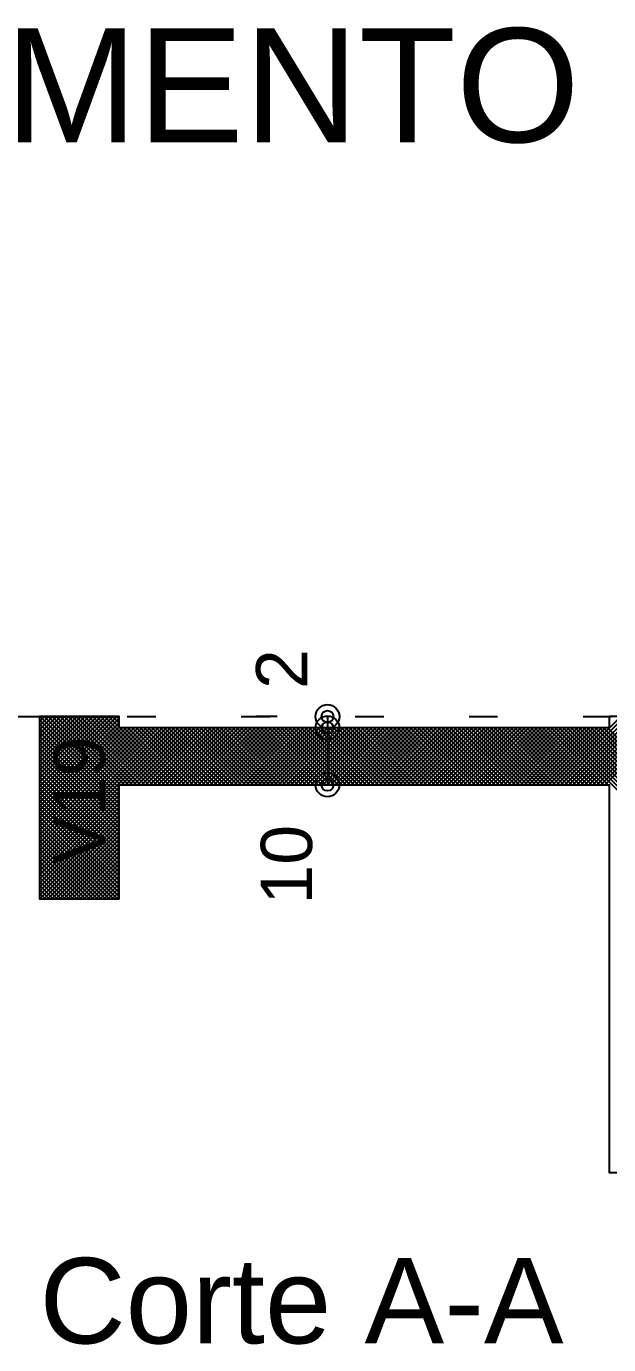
# Model space of a CAD drawing. Extents: x 0 to 119, y 0 to 84.
# Drawn here: x 20.04 to 22.083, y 67.511 to 72.137 of the extents above; entities that cross this region are included whole.
import ezdxf

# ---------------------------------------------------------------- set-up
doc = ezdxf.new("R2010")
doc.units = 0
doc.header["$MEASUREMENT"] = 0
doc.linetypes.add('ESTILO_TQS_0002', pattern=[0.4, 0.1, -0.3])
for name, color, linetype in [('15', 12, 'CONTINUOUS'), ('24', 7, 'CONTINUOUS'), ('29', 9, 'CONTINUOUS'), ('3', 7, 'CONTINUOUS'), ('32', 250, 'CONTINUOUS'), ('6', 178, 'CONTINUOUS')]:
    doc.layers.add(name, color=color, linetype=linetype)
doc.styles.add('TQS_ARIAL', font='arial.ttf')

msp = doc.modelspace()

# ---------------------------------------------------------------- linework, layer by layer
at = {"layer": '29', "color": 9, "linetype": 'Continuous'}
for p, q in [((20.08559, 69.441643), (20.358913, 69.714966)), ((20.08559, 69.455785), (20.34477, 69.714966)), ((20.08559, 69.469928), (20.330628, 69.714966)), ((20.08559, 69.48407), (20.316486, 69.714966)), ((20.08559, 69.498212), (20.302344, 69.714966)), ((20.08559, 69.512354), (20.288202, 69.714966)), ((20.08559, 69.526496), (20.27406, 69.714966)), ((20.08559, 69.540638), (20.259918, 69.714966)), ((20.08559, 69.55478), (20.245776, 69.714966)), ((20.08559, 69.568923), (20.231633, 69.714966)), ((20.08559, 69.583065), (20.217491, 69.714966)), ((20.08559, 69.597207), (20.203349, 69.714966)), ((20.08559, 69.611349), (20.189207, 69.714966)), ((20.08559, 69.625491), (20.175065, 69.714966)), ((20.08559, 69.639633), (20.160923, 69.714966)), ((20.08559, 69.653775), (20.146781, 69.714966)), ((20.08559, 69.667917), (20.132638, 69.714966)), ((20.08559, 69.68206), (20.118496, 69.714966)), ((20.08559, 69.696202), (20.104354, 69.714966)), ((20.08559, 69.710344), (20.090212, 69.714966)), ((20.08559, 69.427501), (20.36559, 69.707501)), ((20.08559, 69.702829), (20.36559, 69.422829)), ((20.08559, 69.413359), (20.36559, 69.693359)), ((20.08559, 69.688687), (20.36559, 69.408687)), ((20.08559, 69.399217), (20.36559, 69.679217)), ((20.08559, 69.201227), (20.559329, 69.674966)), ((20.08559, 69.215369), (20.545187, 69.674966)), ((20.08559, 69.229511), (20.531045, 69.674966)), ((20.08559, 69.243653), (20.516902, 69.674966)), ((20.08559, 69.257796), (20.50276, 69.674966)), ((20.08559, 69.271938), (20.488618, 69.674966)), ((20.08559, 69.28608), (20.474476, 69.674966)), ((20.08559, 69.300222), (20.460334, 69.674966)), ((20.08559, 69.314364), (20.446192, 69.674966)), ((20.08559, 69.328506), (20.43205, 69.674966)), ((20.08559, 69.342648), (20.417908, 69.674966)), ((20.08559, 69.356791), (20.403765, 69.674966)), ((20.08559, 69.370933), (20.389623, 69.674966)), ((20.08559, 69.385075), (20.375481, 69.674966)), ((20.08559, 69.674545), (20.36559, 69.394545)), ((20.087595, 69.714966), (20.36559, 69.436971)), ((20.101737, 69.714966), (20.36559, 69.451113)), ((20.11588, 69.714966), (20.36559, 69.465255)), ((20.130022, 69.714966), (20.370022, 69.474966)), ((20.144164, 69.714966), (20.384164, 69.474966)), ((20.158306, 69.714966), (20.398306, 69.474966)), ((20.172448, 69.714966), (20.412448, 69.474966)), ((20.18659, 69.714966), (20.42659, 69.474966)), ((20.200732, 69.714966), (20.440732, 69.474966)), ((20.214875, 69.714966), (20.454875, 69.474966)), ((20.229017, 69.714966), (20.469017, 69.474966)), ((20.243159, 69.714966), (20.483159, 69.474966)), ((20.257301, 69.714966), (20.497301, 69.474966)), ((20.271443, 69.714966), (20.511443, 69.474966)), ((20.285585, 69.714966), (20.525585, 69.474966)), ((20.299727, 69.714966), (20.539727, 69.474966)), ((20.313869, 69.714966), (20.553869, 69.474966)), ((20.328012, 69.714966), (20.36559, 69.677388)), ((20.342154, 69.714966), (20.36559, 69.69153)), ((20.356296, 69.714966), (20.36559, 69.705672)), ((20.368012, 69.674966), (20.568012, 69.474966)), ((20.373471, 69.474966), (20.573471, 69.674966)), ((20.382154, 69.674966), (20.582154, 69.474966)), ((20.387613, 69.474966), (20.587613, 69.674966)), ((20.396296, 69.674966), (20.596296, 69.474966)), ((20.401755, 69.474966), (20.601755, 69.674966)), ((20.410438, 69.674966), (20.610438, 69.474966)), ((20.415897, 69.474966), (20.615897, 69.674966)), ((20.42458, 69.674966), (20.62458, 69.474966)), ((20.43004, 69.474966), (20.63004, 69.674966)), ((20.438722, 69.674966), (20.638722, 69.474966)), ((20.444182, 69.474966), (20.644182, 69.674966)), ((20.452864, 69.674966), (20.652864, 69.474966)), ((20.458324, 69.474966), (20.658324, 69.674966)), ((20.467007, 69.674966), (20.667007, 69.474966)), ((20.472466, 69.474966), (20.672466, 69.674966)), ((20.481149, 69.674966), (20.681149, 69.474966)), ((20.486608, 69.474966), (20.686608, 69.674966)), ((20.495291, 69.674966), (20.695291, 69.474966)), ((20.50075, 69.474966), (20.70075, 69.674966)), ((20.509433, 69.674966), (20.709433, 69.474966)), ((20.514892, 69.474966), (20.714892, 69.674966)), ((20.523575, 69.674966), (20.723575, 69.474966)), ((20.529035, 69.474966), (20.729035, 69.674966)), ((20.537717, 69.674966), (20.737717, 69.474966)), ((20.543177, 69.474966), (20.743177, 69.674966)), ((20.551859, 69.674966), (20.751859, 69.474966)), ((20.557319, 69.474966), (20.757319, 69.674966)), ((20.566002, 69.674966), (20.766002, 69.474966)), ((20.571461, 69.474966), (20.771461, 69.674966)), ((20.580144, 69.674966), (20.780144, 69.474966)), ((20.585603, 69.474966), (20.785603, 69.674966)), ((20.594286, 69.674966), (20.794286, 69.474966)), ((20.599745, 69.474966), (20.799745, 69.674966)), ((20.608428, 69.674966), (20.808428, 69.474966)), ((20.613887, 69.474966), (20.813887, 69.674966)), ((20.62257, 69.674966), (20.82257, 69.474966)), ((20.628029, 69.474966), (20.828029, 69.674966)), ((20.636712, 69.674966), (20.836712, 69.474966)), ((20.642172, 69.474966), (20.842172, 69.674966)), ((20.650854, 69.674966), (20.850854, 69.474966)), ((20.656314, 69.474966), (20.856314, 69.674966)), ((20.664996, 69.674966), (20.864996, 69.474966)), ((20.670456, 69.474966), (20.870456, 69.674966)), ((20.679139, 69.674966), (20.879139, 69.474966)), ((20.684598, 69.474966), (20.884598, 69.674966)), ((20.693281, 69.674966), (20.893281, 69.474966)), ((20.69874, 69.474966), (20.89874, 69.674966)), ((20.707423, 69.674966), (20.907423, 69.474966)), ((20.712882, 69.474966), (20.912882, 69.674966)), ((20.721565, 69.674966), (20.921565, 69.474966)), ((20.727024, 69.474966), (20.927024, 69.674966)), ((20.735707, 69.674966), (20.935707, 69.474966)), ((20.741167, 69.474966), (20.941167, 69.674966)), ((20.749849, 69.674966), (20.949849, 69.474966)), ((20.755309, 69.474966), (20.955309, 69.674966)), ((20.763991, 69.674966), (20.963991, 69.474966)), ((20.769451, 69.474966), (20.969451, 69.674966)), ((20.778134, 69.674966), (20.978134, 69.474966)), ((20.783593, 69.474966), (20.983593, 69.674966)), ((20.792276, 69.674966), (20.992276, 69.474966)), ((20.797735, 69.474966), (20.997735, 69.674966)), ((20.806418, 69.674966), (21.006418, 69.474966)), ((20.811877, 69.474966), (21.011877, 69.674966)), ((20.82056, 69.674966), (21.02056, 69.474966)), ((20.826019, 69.474966), (21.026019, 69.674966)), ((20.834702, 69.674966), (21.034702, 69.474966)), ((20.840162, 69.474966), (21.040162, 69.674966)), ((20.848844, 69.674966), (21.048844, 69.474966)), ((20.854304, 69.474966), (21.054304, 69.674966)), ((20.862986, 69.674966), (21.062986, 69.474966)), ((20.868446, 69.474966), (21.068446, 69.674966)), ((20.877128, 69.674966), (21.077128, 69.474966)), ((20.882588, 69.474966), (21.082588, 69.674966)), ((20.891271, 69.674966), (21.091271, 69.474966)), ((20.89673, 69.474966), (21.09673, 69.674966)), ((20.905413, 69.674966), (21.105413, 69.474966)), ((20.910872, 69.474966), (21.110872, 69.674966)), ((20.919555, 69.674966), (21.119555, 69.474966)), ((20.925014, 69.474966), (21.125014, 69.674966)), ((20.933697, 69.674966), (21.133697, 69.474966)), ((20.939156, 69.474966), (21.139156, 69.674966)), ((20.947839, 69.674966), (21.147839, 69.474966)), ((20.953299, 69.474966), (21.153299, 69.674966)), ((20.961981, 69.674966), (21.161981, 69.474966)), ((20.967441, 69.474966), (21.167441, 69.674966)), ((20.976123, 69.674966), (21.176123, 69.474966)), ((20.981583, 69.474966), (21.181583, 69.674966)), ((20.990266, 69.674966), (21.190266, 69.474966)), ((20.995725, 69.474966), (21.195725, 69.674966)), ((21.004408, 69.674966), (21.204408, 69.474966)), ((21.009867, 69.474966), (21.209867, 69.674966)), ((21.01855, 69.674966), (21.21855, 69.474966)), ((21.024009, 69.474966), (21.224009, 69.674966)), ((21.032692, 69.674966), (21.232692, 69.474966)), ((21.038151, 69.474966), (21.238151, 69.674966)), ((21.046834, 69.674966), (21.246834, 69.474966)), ((21.052294, 69.474966), (21.252294, 69.674966)), ((21.060976, 69.674966), (21.260976, 69.474966)), ((21.066436, 69.474966), (21.266436, 69.674966)), ((21.075118, 69.674966), (21.275118, 69.474966)), ((21.080578, 69.474966), (21.280578, 69.674966)), ((21.089261, 69.674966), (21.289261, 69.474966)), ((21.09472, 69.474966), (21.29472, 69.674966)), ((21.103403, 69.674966), (21.303403, 69.474966)), ((21.108862, 69.474966), (21.308862, 69.674966)), ((21.117545, 69.674966), (21.317545, 69.474966)), ((21.123004, 69.474966), (21.323004, 69.674966)), ((21.131687, 69.674966), (21.331687, 69.474966)), ((21.137146, 69.474966), (21.337146, 69.674966)), ((21.145829, 69.674966), (21.345829, 69.474966)), ((21.151288, 69.474966), (21.351288, 69.674966)), ((21.159971, 69.674966), (21.359971, 69.474966)), ((21.165431, 69.474966), (21.365431, 69.674966)), ((21.174113, 69.674966), (21.374113, 69.474966)), ((21.179573, 69.474966), (21.379573, 69.674966)), ((21.188255, 69.674966), (21.388255, 69.474966)), ((21.193715, 69.474966), (21.393715, 69.674966)), ((21.202398, 69.674966), (21.402398, 69.474966)), ((21.207857, 69.474966), (21.407857, 69.674966)), ((21.21654, 69.674966), (21.41654, 69.474966)), ((21.221999, 69.474966), (21.421999, 69.674966)), ((21.230682, 69.674966), (21.430682, 69.474966)), ((21.236141, 69.474966), (21.436141, 69.674966)), ((21.244824, 69.674966), (21.444824, 69.474966)), ((21.250283, 69.474966), (21.450283, 69.674966)), ((21.258966, 69.674966), (21.458966, 69.474966)), ((21.264426, 69.474966), (21.464426, 69.674966)), ((21.273108, 69.674966), (21.473108, 69.474966)), ((21.278568, 69.474966), (21.478568, 69.674966)), ((21.28725, 69.674966), (21.48725, 69.474966)), ((21.29271, 69.474966), (21.49271, 69.674966)), ((21.301393, 69.674966), (21.501393, 69.474966)), ((21.306852, 69.474966), (21.506852, 69.674966)), ((21.315535, 69.674966), (21.515535, 69.474966)), ((21.320994, 69.474966), (21.520994, 69.674966)), ((21.329677, 69.674966), (21.529677, 69.474966)), ((21.335136, 69.474966), (21.535136, 69.674966)), ((21.343819, 69.674966), (21.543819, 69.474966)), ((21.349278, 69.474966), (21.549278, 69.674966)), ((21.357961, 69.674966), (21.557961, 69.474966)), ((21.363421, 69.474966), (21.563421, 69.674966)), ((21.372103, 69.674966), (21.572103, 69.474966)), ((21.377563, 69.474966), (21.577563, 69.674966)), ((21.386245, 69.674966), (21.586245, 69.474966)), ((21.391705, 69.474966), (21.591705, 69.674966)), ((21.400388, 69.674966), (21.600388, 69.474966)), ((21.405847, 69.474966), (21.605847, 69.674966)), ((21.41453, 69.674966), (21.61453, 69.474966)), ((21.419989, 69.474966), (21.619989, 69.674966)), ((21.428672, 69.674966), (21.628672, 69.474966)), ((21.434131, 69.474966), (21.634131, 69.674966)), ((21.442814, 69.674966), (21.642814, 69.474966)), ((21.448273, 69.474966), (21.648273, 69.674966)), ((21.456956, 69.674966), (21.656956, 69.474966)), ((21.462415, 69.474966), (21.662415, 69.674966)), ((21.471098, 69.674966), (21.671098, 69.474966)), ((21.476558, 69.474966), (21.676558, 69.674966)), ((21.48524, 69.674966), (21.68524, 69.474966)), ((21.4907, 69.474966), (21.6907, 69.674966)), ((21.499382, 69.674966), (21.699382, 69.474966)), ((21.504842, 69.474966), (21.704842, 69.674966)), ((21.513525, 69.674966), (21.713525, 69.474966)), ((21.518984, 69.474966), (21.718984, 69.674966)), ((21.527667, 69.674966), (21.727667, 69.474966)), ((21.533126, 69.474966), (21.733126, 69.674966)), ((21.541809, 69.674966), (21.741809, 69.474966)), ((21.547268, 69.474966), (21.747268, 69.674966)), ((21.555951, 69.674966), (21.755951, 69.474966)), ((21.56141, 69.474966), (21.76141, 69.674966)), ((21.570093, 69.674966), (21.770093, 69.474966)), ((21.575553, 69.474966), (21.775553, 69.674966)), ((21.584235, 69.674966), (21.784235, 69.474966)), ((21.589695, 69.474966), (21.789695, 69.674966)), ((21.598377, 69.674966), (21.798377, 69.474966)), ((21.603837, 69.474966), (21.803837, 69.674966)), ((21.61252, 69.674966), (21.81252, 69.474966)), ((21.617979, 69.474966), (21.817979, 69.674966)), ((21.626662, 69.674966), (21.826662, 69.474966)), ((21.632121, 69.474966), (21.832121, 69.674966)), ((21.640804, 69.674966), (21.840804, 69.474966)), ((21.646263, 69.474966), (21.846263, 69.674966)), ((21.654946, 69.674966), (21.854946, 69.474966)), ((21.660405, 69.474966), (21.860405, 69.674966)), ((21.669088, 69.674966), (21.869088, 69.474966)), ((21.674548, 69.474966), (21.874548, 69.674966)), ((21.68323, 69.674966), (21.88323, 69.474966)), ((21.68869, 69.474966), (21.88869, 69.674966)), ((21.697372, 69.674966), (21.897372, 69.474966)), ((21.702832, 69.474966), (21.902832, 69.674966)), ((21.711514, 69.674966), (21.911514, 69.474966)), ((21.716974, 69.474966), (21.916974, 69.674966)), ((21.725657, 69.674966), (21.925657, 69.474966)), ((21.731116, 69.474966), (21.931116, 69.674966)), ((21.739799, 69.674966), (21.939799, 69.474966)), ((21.745258, 69.474966), (21.945258, 69.674966)), ((21.753941, 69.674966), (21.953941, 69.474966)), ((21.7594, 69.474966), (21.9594, 69.674966)), ((21.768083, 69.674966), (21.968083, 69.474966)), ((21.773542, 69.474966), (21.973542, 69.674966)), ((21.782225, 69.674966), (21.982225, 69.474966)), ((21.787685, 69.474966), (21.987685, 69.674966)), ((21.796367, 69.674966), (21.996367, 69.474966)), ((21.801827, 69.474966), (22.001827, 69.674966)), ((21.810509, 69.674966), (22.010509, 69.474966)), ((21.815969, 69.474966), (22.015969, 69.674966)), ((21.824652, 69.674966), (22.024652, 69.474966)), ((21.830111, 69.474966), (22.030111, 69.674966)), ((21.838794, 69.674966), (22.038794, 69.474966)), ((21.844253, 69.474966), (22.044253, 69.674966)), ((21.852936, 69.674966), (22.052936, 69.474966)), ((21.858395, 69.474966), (22.058395, 69.674966)), ((21.867078, 69.674966), (22.067078, 69.474966)), ((21.872537, 69.474966), (22.072537, 69.674966)), ((21.88122, 69.674966), (22.08122, 69.474966)), ((21.88668, 69.474966), (22.12668, 69.714966)), ((21.895362, 69.674966), (23.28559, 68.284738)), ((21.900822, 69.474966), (22.140822, 69.714966)), ((21.909504, 69.674966), (23.28559, 68.29888)), ((21.914964, 69.474966), (22.154964, 69.714966)), ((21.923647, 69.674966), (23.28559, 68.313022)), ((21.929106, 69.474966), (22.169106, 69.714966)), ((21.937789, 69.674966), (23.28559, 68.327165)), ((21.943248, 69.474966), (22.183248, 69.714966)), ((21.951931, 69.674966), (23.28559, 68.341307)), ((21.95739, 69.474966), (22.19739, 69.714966)), ((21.966073, 69.674966), (23.28559, 68.355449)), ((21.971532, 69.474966), (22.211532, 69.714966)), ((21.980215, 69.674966), (23.28559, 68.369591)), ((21.985674, 69.474966), (22.225674, 69.714966)), ((21.994357, 69.674966), (23.28559, 68.383733)), ((21.999817, 69.474966), (22.239817, 69.714966)), ((22.008499, 69.674966), (23.28559, 68.397875)), ((22.013959, 69.474966), (22.253959, 69.714966)), ((22.022641, 69.674966), (23.28559, 68.412017)), ((22.028101, 69.474966), (22.268101, 69.714966)), ((22.036784, 69.674966), (23.28559, 68.42616)), ((22.042243, 69.474966), (22.282243, 69.714966)), ((22.050926, 69.674966), (23.28559, 68.440302)), ((22.056385, 69.474966), (22.296385, 69.714966)), ((22.065068, 69.674966), (23.28559, 68.454444)), ((22.070527, 69.474966), (22.310527, 69.714966)), ((22.07921, 69.674966), (23.28559, 68.468586)), ((20.08559, 69.660403), (20.36559, 69.380403)), ((20.08559, 69.646261), (20.36559, 69.366261)), ((20.08559, 69.632118), (20.36559, 69.352118)), ((20.08559, 69.617976), (20.36559, 69.337976)), ((20.08559, 69.603834), (20.36559, 69.323834)), ((20.08559, 69.589692), (20.36559, 69.309692)), ((20.08559, 69.57555), (20.36559, 69.29555)), ((20.08559, 69.561408), (20.36559, 69.281408)), ((20.08559, 69.547266), (20.36559, 69.267266)), ((20.08559, 69.533123), (20.36559, 69.253123)), ((20.08559, 69.518981), (20.36559, 69.238981)), ((20.08559, 69.504839), (20.36559, 69.224839)), ((20.08559, 69.490697), (20.36559, 69.210697)), ((20.08559, 69.476555), (20.36559, 69.196555)), ((20.08559, 69.187085), (20.36559, 69.467085)), ((20.08559, 69.462413), (20.36559, 69.182413)), ((20.08559, 69.172943), (20.36559, 69.452943)), ((20.08559, 69.448271), (20.36559, 69.168271)), ((20.08559, 69.158801), (20.36559, 69.438801)), ((20.08559, 69.434128), (20.36559, 69.154128)), ((20.08559, 69.144658), (20.36559, 69.424658)), ((20.08559, 69.419986), (20.36559, 69.139986)), ((20.08559, 69.130516), (20.36559, 69.410516)), ((20.08559, 69.405844), (20.36559, 69.125844)), ((20.08559, 69.116374), (20.36559, 69.396374)), ((20.08559, 69.391702), (20.36559, 69.111702)), ((20.08559, 69.102232), (20.36559, 69.382232)), ((20.08559, 69.37756), (20.36559, 69.09756)), ((20.08559, 69.08809), (20.36559, 69.36809)), ((20.08559, 69.363418), (20.36559, 69.083418)), ((20.08559, 69.349276), (20.3599, 69.074966)), ((20.086608, 69.074966), (20.36559, 69.353948)), ((20.08559, 69.335134), (20.345758, 69.074966)), ((20.08559, 69.320991), (20.331616, 69.074966)), ((20.08559, 69.306849), (20.317473, 69.074966)), ((20.10075, 69.074966), (20.36559, 69.339806)), ((20.114892, 69.074966), (20.36559, 69.325664)), ((20.129035, 69.074966), (20.36559, 69.311521)), ((20.08559, 69.292707), (20.303331, 69.074966)), ((20.08559, 69.278565), (20.289189, 69.074966)), ((20.08559, 69.264423), (20.275047, 69.074966)), ((20.143177, 69.074966), (20.36559, 69.297379)), ((20.157319, 69.074966), (20.36559, 69.283237)), ((20.171461, 69.074966), (20.36559, 69.269095)), ((20.185603, 69.074966), (20.36559, 69.254953)), ((20.08559, 69.250281), (20.260905, 69.074966)), ((20.08559, 69.236139), (20.246763, 69.074966)), ((20.08559, 69.221996), (20.232621, 69.074966)), ((20.08559, 69.207854), (20.218478, 69.074966)), ((20.199745, 69.074966), (20.36559, 69.240811)), ((20.213887, 69.074966), (20.36559, 69.226669)), ((20.228029, 69.074966), (20.36559, 69.212526)), ((20.08559, 69.193712), (20.204336, 69.074966)), ((20.08559, 69.17957), (20.190194, 69.074966)), ((20.08559, 69.165428), (20.176052, 69.074966)), ((20.242172, 69.074966), (20.36559, 69.198384)), ((20.256314, 69.074966), (20.36559, 69.184242)), ((20.270456, 69.074966), (20.36559, 69.1701)), ((20.08559, 69.151286), (20.16191, 69.074966)), ((20.08559, 69.137144), (20.147768, 69.074966)), ((20.08559, 69.123002), (20.133626, 69.074966)), ((20.284598, 69.074966), (20.36559, 69.155958)), ((20.29874, 69.074966), (20.36559, 69.141816)), ((20.312882, 69.074966), (20.36559, 69.127674)), ((20.08559, 69.108859), (20.119483, 69.074966)), ((20.08559, 69.094717), (20.105341, 69.074966)), ((20.08559, 69.080575), (20.091199, 69.074966)), ((20.327024, 69.074966), (20.36559, 69.113531)), ((20.341167, 69.074966), (20.36559, 69.099389)), ((20.355309, 69.074966), (20.36559, 69.085247))]:
    msp.add_line(p, q, dxfattribs=at)
for points in [[(20.08559, 69.714966), (20.08559, 69.074966), (20.36559, 69.074966), (20.36559, 69.474966), (22.08559, 69.474966), (22.08559, 68.114966), (23.28559, 68.114966), (23.28559, 69.474966), (31.68559, 69.474966), (31.68559, 68.114966), (32.68559, 68.114966), (32.68559, 69.474966), (34.16559, 69.474966), (34.16559, 68.114966), (34.76559, 68.114966), (34.76559, 69.474966), (40.66559, 69.474966), (40.66559, 68.114966), (41.26559, 68.114966), (41.26559, 69.474966), (48.515634, 69.474966)], [(48.895634, 69.714966), (41.26559, 69.714966), (34.76559, 69.714966), (32.68559, 69.714966), (23.28559, 69.714966), (22.08559, 69.714966), (22.08559, 69.674966), (20.36559, 69.674966), (20.36559, 69.714966), (20.08559, 69.714966)]]:
    msp.add_lwpolyline(points, dxfattribs=at)
at = {"layer": '3', "color": 7, "linetype": 'ESTILO_TQS_0002'}
msp.add_line((18.393794, 69.714966), (54.105818, 69.714966), dxfattribs=at)
at = {"layer": '32', "color": 250, "linetype": 'Continuous'}
for p, q in [((20.08559, 69.714966), (20.08559, 69.714966)), ((20.920512, 69.714966), (20.84658, 69.714966)), ((20.950657, 69.674966), (20.84658, 69.674966)), ((21.093452, 69.674966), (20.84658, 69.674966)), ((21.09658, 69.714966), (21.09658, 69.674966)), ((21.09658, 69.674966), (21.09658, 69.474966)), ((21.170512, 69.714966), (21.170512, 69.714966)), ((21.200657, 69.674966), (21.200657, 69.674966)), ((21.343452, 69.674966), (21.343452, 69.674966)), ((20.97559, 69.474966), (20.84658, 69.474966)), ((21.22559, 69.474966), (21.22559, 69.474966)), ((20.08559, 69.074966), (20.08559, 69.074966))]:
    msp.add_line(p, q, dxfattribs=at)
for centre, radius in [((21.09658, 69.714966), 0.041625), ((21.09658, 69.674966), 0.041625), ((21.09658, 69.674966), 0.041625), ((21.09658, 69.714966), 0.02075), ((21.09658, 69.674966), 0.02075), ((21.09658, 69.674966), 0.02075), ((21.09658, 69.474966), 0.041625), ((21.09658, 69.474966), 0.02075)]:
    msp.add_circle(centre, radius, dxfattribs=at)
at = {"layer": '6', "color": 178, "linetype": 'Continuous'}
for p, q in [((20.08559, 69.714966), (20.08559, 69.074966)), ((20.36559, 69.714966), (20.08559, 69.714966)), ((20.36559, 69.674966), (20.36559, 69.714966)), ((22.08559, 69.674966), (20.36559, 69.674966)), ((20.36559, 69.074966), (20.36559, 69.474966)), ((20.36559, 69.474966), (22.08559, 69.474966)), ((20.08559, 69.074966), (20.36559, 69.074966))]:
    msp.add_line(p, q, dxfattribs=at)

# ---------------------------------------------------------------- texts
at = {"layer": '15', "color": 12, "linetype": 'Continuous', "style": 'TQS_ARIAL'}
msp.add_text('FORMA 2º PAVIMENTO', height=0.4, dxfattribs=at).set_placement((15.848833, 71.730347))
at = {"layer": '24', "color": 7, "linetype": 'Continuous', "style": 'TQS_ARIAL'}
msp.add_text('Corte A-A', height=0.3, dxfattribs=at).set_placement((20.08559, 67.514966))
at = {"layer": '32', "color": 250, "linetype": 'Continuous', "style": 'TQS_ARIAL'}
for s, p in [('2', (21.025847, 69.811395)), ('V19', (20.315151, 69.196836)), ('10', (21.04258, 69.054966))]:
    msp.add_text(s, height=0.18, rotation=90, dxfattribs=at).set_placement(p)

doc.saveas('drawing.dxf')
